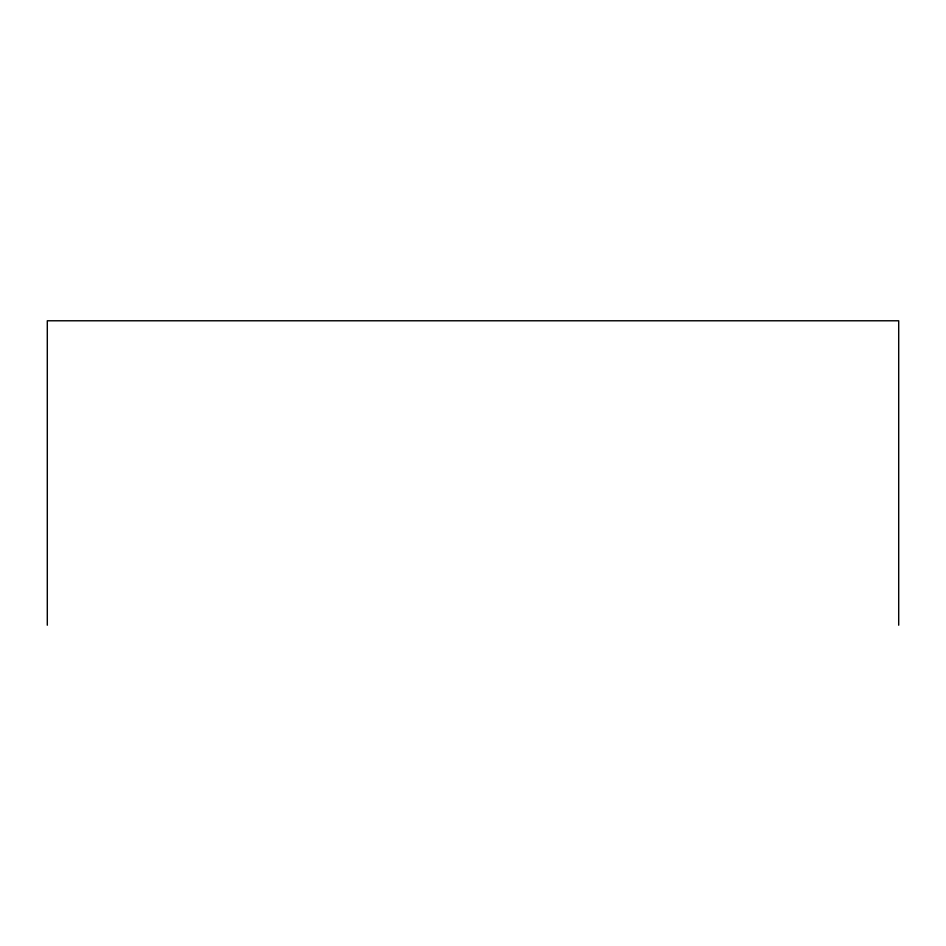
<?xml version="1.0" encoding="UTF-8"?>
<svg xmlns="http://www.w3.org/2000/svg" width="946" height="946" viewBox="0 0 946 946"><rect width="100%" height="100%" fill="white"/><g stroke="black" fill="none" stroke-linecap="round" stroke-linejoin="round"><path stroke-width="1.42" d="M898.7 625.223L898.7 320.777L47.3 320.777L47.3 625.223"/></g></svg>
